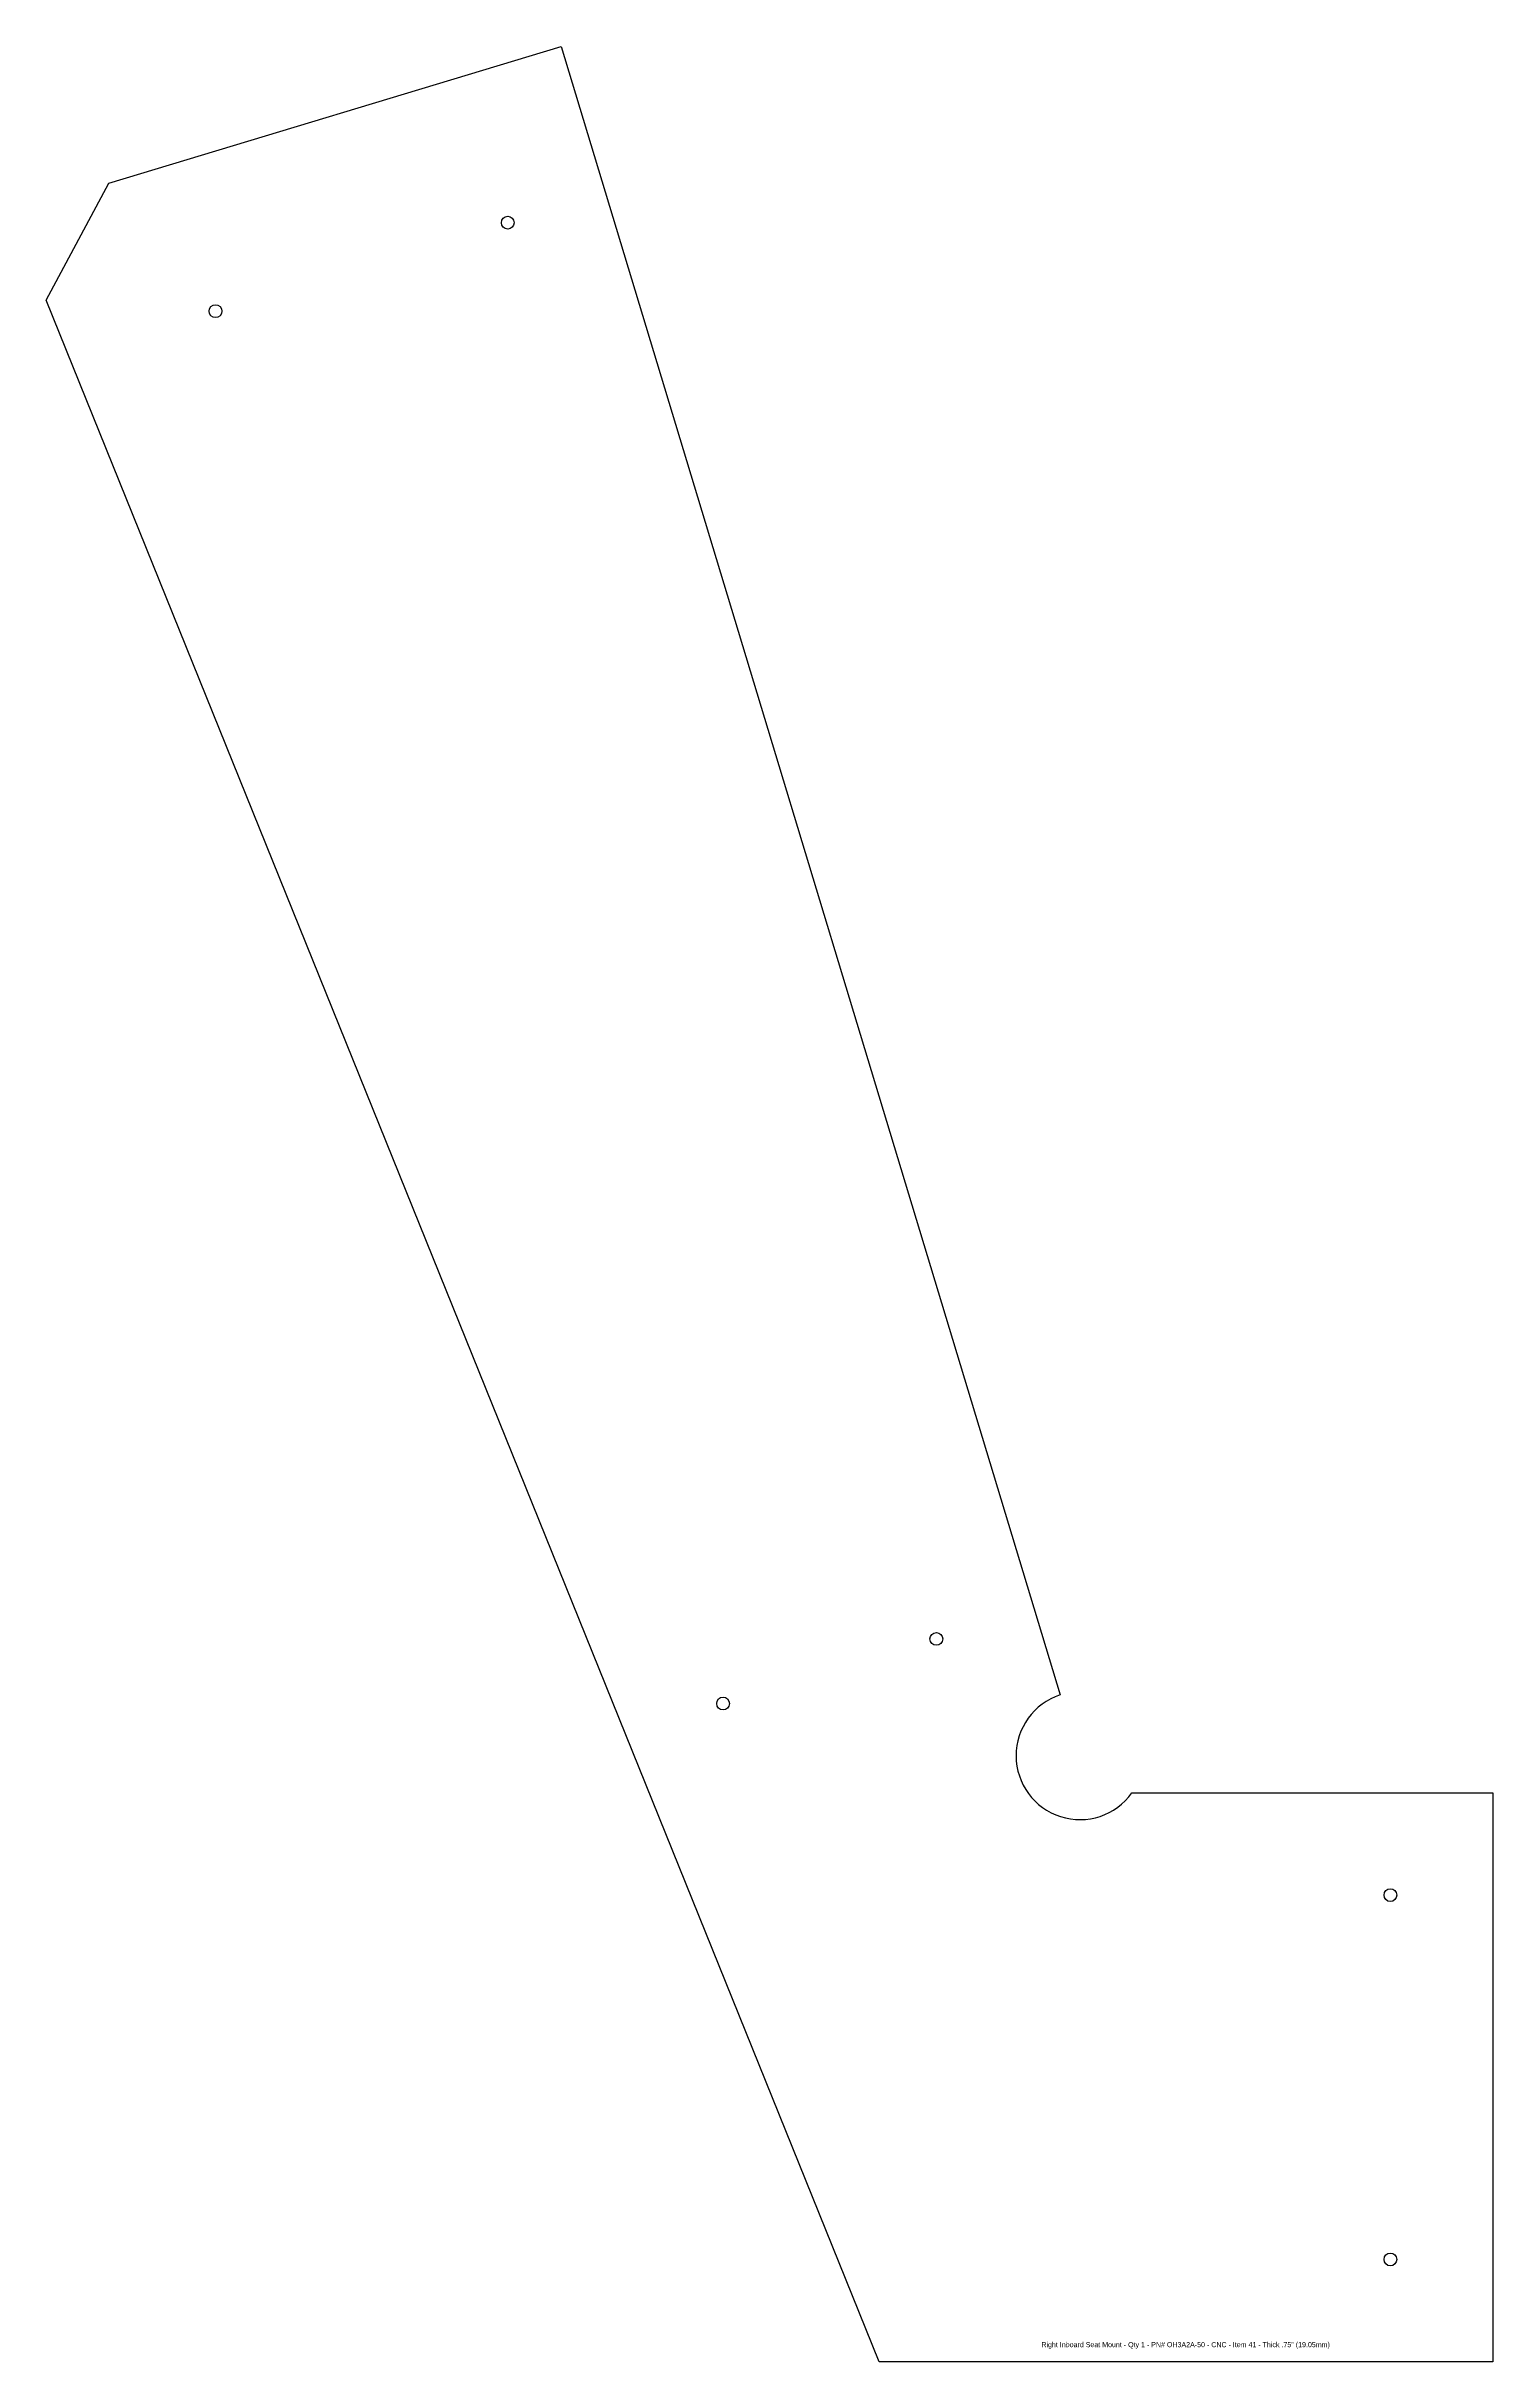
# Model space of a CAD drawing. Extents: x -4.2 to 9.9, y 4 to 26.7.
import ezdxf

# ---------------------------------------------------------------- set-up
doc = ezdxf.new("R2010")
doc.units = 0
doc.header["$MEASUREMENT"] = 0
doc.layers.get('0').update_dxf_attribs({"linetype": 'CONTINUOUS'})
doc.layers.add('Info', color=4, linetype='CONTINUOUS')
doc.styles.add('Annotative', font='txt')

msp = doc.modelspace()

# ---------------------------------------------------------------- linework, layer by layer
at = {"color": 7, "linetype": 'Continuous'}
msp.add_lwpolyline([(5.666, 10.559, 1.380793), (6.368, 9.601), (9.896, 9.601), (9.896, 4.038), (3.896, 4.038), (-4.25, 24.2), (-3.638, 25.344), (0.786, 26.682)], format="xyb", close=True, dxfattribs=at)
for centre in [(0.263, 24.957), (-2.595, 24.092), (4.455, 11.107), (2.369, 10.475), (8.896, 8.601), (8.896, 5.038)]:
    msp.add_circle(centre, 0.0625, dxfattribs=at)

# ---------------------------------------------------------------- texts
at = {"layer": 'Info', "insert": (6.893, 4.23), "char_height": 0.05, "attachment_point": 2, "style": 'Annotative'}
msp.add_mtext_dynamic_manual_height_columns('Right Inboard Seat Mount - Qty 1 - PN# OH3A2A-50 - CNC - Item 41 - Thick .75" (19.05mm)', width=5.31726, gutter_width=0.625, heights=[0.083], dxfattribs=at)

doc.saveas('drawing.dxf')
